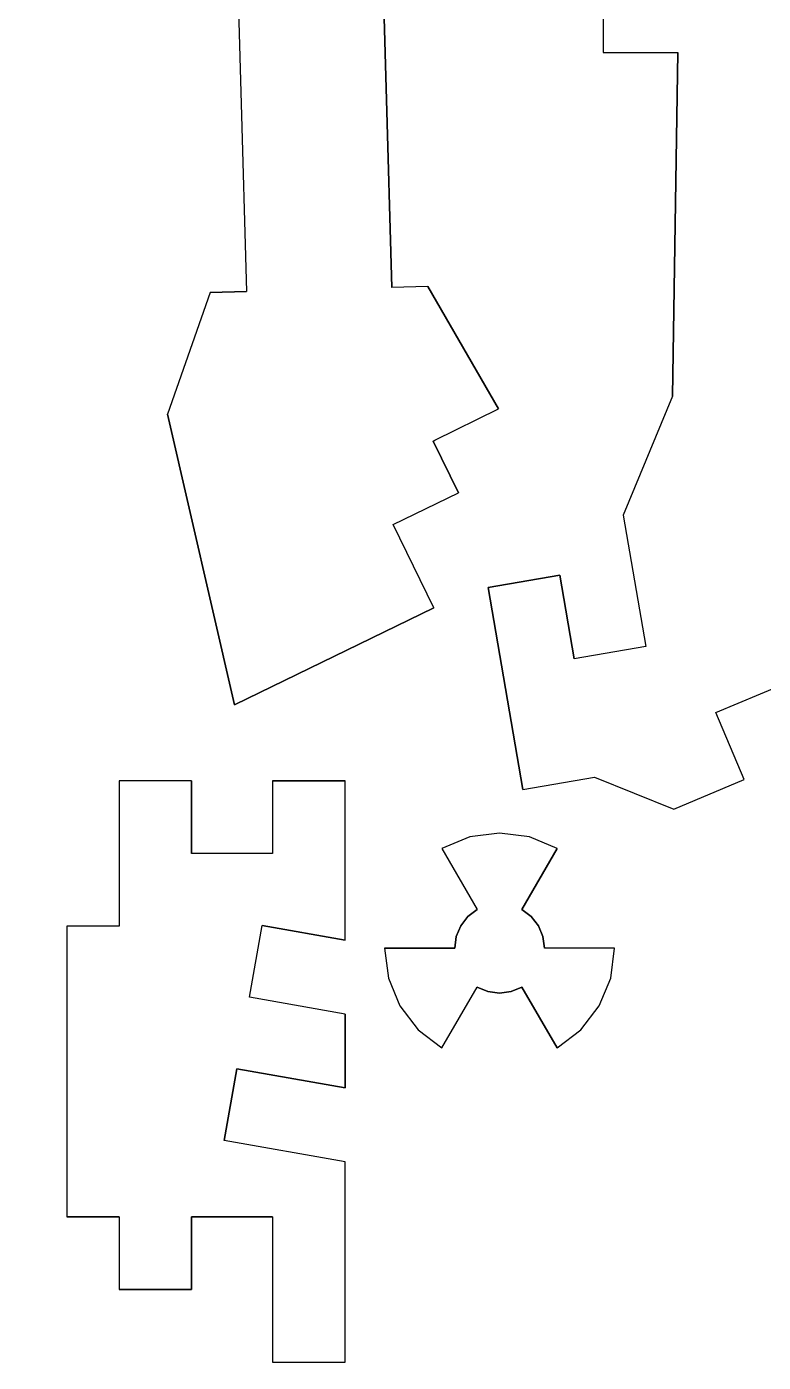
# Model space of a CAD drawing. Extents: x -17.1 to 17.1, y -14.2 to 14.2.
# Drawn here: x 8.19 to 11.24, y 3.69 to 9.2 of the extents above; entities that cross this region are included whole.
import ezdxf

# ---------------------------------------------------------------- set-up
doc = ezdxf.new("R2010")
doc.units = 0
doc.header["$MEASUREMENT"] = 0
doc.layers.add('CAMADA_1', color=7, linetype='CONTINUOUS')

msp = doc.modelspace()

# ---------------------------------------------------------------- linework, layer by layer
at = {"layer": 'CAMADA_1', "color": 250}
for points, knots in [([(8.77729, 7.5989), (8.77729, 7.5989), (8.95287, 8.10143), (8.95287, 8.10143), (8.95287, 8.10143), (8.95287, 8.10143), (9.10283, 8.10566), (9.10283, 8.10566), (9.10283, 8.10566), (9.10283, 8.10566), (9.05662, 9.75201), (9.05662, 9.75201), (9.05662, 9.75201), (9.05662, 9.75201), (8.88633, 9.74721), (8.88633, 9.74721), (8.88633, 9.74721), (8.88633, 9.74721), (8.73019, 12.52562), (8.73019, 12.52562), (8.73019, 12.52562), (8.73019, 12.52562), (8.25938, 13.09352), (8.25938, 13.09352), (8.25938, 13.09352), (8.25938, 13.09352), (7.95775, 13.72171), (7.95775, 13.72171), (7.95775, 13.72171), (7.95775, 13.72171), (8.35946, 13.90974), (8.35946, 13.90974), (8.35946, 13.90974), (8.35946, 13.90974), (9.48669, 12.54685), (9.48669, 12.54685), (9.48669, 12.54685), (9.48669, 12.54685), (9.82666, 12.55638), (9.82666, 12.55638), (9.82666, 12.55638), (9.82666, 12.55638), (9.82666, 11.3248), (9.82666, 11.3248), (9.82666, 11.3248), (9.82666, 11.3248), (10.12666, 11.3248), (10.12666, 11.3248), (10.12666, 11.3248), (10.12666, 11.3248), (10.12666, 11.02479), (10.12666, 11.02479), (10.12666, 11.02479), (10.12666, 11.02479), (9.82666, 11.02479), (9.82666, 11.02479), (9.82666, 11.02479), (9.82666, 11.02479), (9.82666, 9.7736), (9.82666, 9.7736), (9.82666, 9.7736), (9.82666, 9.7736), (9.65637, 9.76883), (9.65637, 9.76883), (9.65637, 9.76883), (9.65637, 9.76883), (9.70259, 8.12249), (9.70259, 8.12249), (9.70259, 8.12249), (9.70259, 8.12249), (9.85252, 8.12669), (9.85252, 8.12669), (9.85252, 8.12669), (9.85252, 8.12669), (10.14346, 7.62077), (10.14346, 7.62077), (10.14346, 7.62077), (10.14346, 7.62077), (9.88025, 7.4913), (9.88025, 7.4913), (9.88025, 7.4913), (9.88025, 7.4913), (9.87418, 7.48834), (9.87418, 7.48834), (9.87418, 7.48834), (9.87418, 7.48834), (9.9785, 7.27515), (9.9785, 7.27515), (9.9785, 7.27515), (9.9785, 7.27515), (9.70887, 7.14364), (9.70887, 7.14364), (9.70887, 7.14364), (9.70887, 7.14364), (9.87644, 6.8), (9.87644, 6.8), (9.87644, 6.8), (9.87644, 6.8), (9.05369, 6.39875), (9.05369, 6.39875), (9.05369, 6.39875), (9.05369, 6.39875), (8.77729, 7.5989), (8.77729, 7.5989)], [0, 0, 0, 0, 0.037037, 0.037037, 0.037037, 0.037037, 0.0740741, 0.0740741, 0.0740741, 0.0740741, 0.1111111, 0.1111111, 0.1111111, 0.1111111, 0.1481481, 0.1481481, 0.1481481, 0.1481481, 0.1851852, 0.1851852, 0.1851852, 0.1851852, 0.2222222, 0.2222222, 0.2222222, 0.2222222, 0.2592593, 0.2592593, 0.2592593, 0.2592593, 0.2962963, 0.2962963, 0.2962963, 0.2962963, 0.3333333, 0.3333333, 0.3333333, 0.3333333, 0.3703704, 0.3703704, 0.3703704, 0.3703704, 0.4074074, 0.4074074, 0.4074074, 0.4074074, 0.4444444, 0.4444444, 0.4444444, 0.4444444, 0.4814815, 0.4814815, 0.4814815, 0.4814815, 0.5185185, 0.5185185, 0.5185185, 0.5185185, 0.5555556, 0.5555556, 0.5555556, 0.5555556, 0.5925926, 0.5925926, 0.5925926, 0.5925926, 0.6296296, 0.6296296, 0.6296296, 0.6296296, 0.6666667, 0.6666667, 0.6666667, 0.6666667, 0.7037037, 0.7037037, 0.7037037, 0.7037037, 0.7407407, 0.7407407, 0.7407407, 0.7407407, 0.7777778, 0.7777778, 0.7777778, 0.7777778, 0.8148148, 0.8148148, 0.8148148, 0.8148148, 0.8518519, 0.8518519, 0.8518519, 0.8518519, 0.8888889, 0.8888889, 0.8888889, 0.8888889, 0.9259259, 0.9259259, 0.9259259, 0.9259259, 1, 1, 1, 1]), ([(11.98358, 12.07325), (11.98358, 12.07325), (11.82797, 9.29481), (11.82797, 9.29481), (11.82797, 9.29481), (11.82797, 9.29481), (11.76172, 7.64903), (11.76172, 7.64903), (11.76172, 7.64903), (11.76172, 7.64903), (12.02267, 7.12589), (12.02267, 7.12589), (12.02267, 7.12589), (12.02267, 7.12589), (12.26746, 6.55736), (12.26746, 6.55736), (12.26746, 6.55736), (12.26746, 6.55736), (11.4348, 6.20698), (11.4348, 6.20698), (11.4348, 6.20698), (11.4348, 6.20698), (11.31849, 6.48349), (11.31849, 6.48349), (11.31849, 6.48349), (11.31849, 6.48349), (11.04198, 6.36721), (11.04198, 6.36721), (11.04198, 6.36721), (11.04198, 6.36721), (11.15826, 6.09067), (11.15826, 6.09067), (11.15826, 6.09067), (11.15826, 6.09067), (10.86753, 5.96846), (10.86753, 5.96846), (10.86753, 5.96846), (10.86753, 5.96846), (10.54044, 6.10023), (10.54044, 6.10023), (10.54044, 6.10023), (10.54044, 6.10023), (10.24474, 6.04936), (10.24474, 6.04936), (10.24474, 6.04936), (10.24474, 6.04936), (10.10126, 6.88336), (10.10126, 6.88336), (10.10126, 6.88336), (10.10126, 6.88336), (10.39689, 6.93423), (10.39689, 6.93423), (10.39689, 6.93423), (10.39689, 6.93423), (10.4563, 6.58928), (10.4563, 6.58928), (10.4563, 6.58928), (10.4563, 6.58928), (10.75193, 6.64015), (10.75193, 6.64015), (10.75193, 6.64015), (10.75193, 6.64015), (10.65869, 7.1822), (10.65869, 7.1822), (10.65869, 7.1822), (10.65869, 7.1822), (10.86206, 7.67411), (10.86206, 7.67411), (10.86206, 7.67411), (10.86206, 7.67411), (10.88408, 9.09147), (10.88408, 9.09147), (10.88408, 9.09147), (10.88408, 9.09147), (10.57624, 9.0915), (10.57624, 9.0915), (10.57624, 9.0915), (10.57624, 9.0915), (10.57624, 9.59566), (10.57624, 9.59566), (10.57624, 9.59566), (10.57624, 9.59566), (10.8876, 9.59566), (10.8876, 9.59566), (10.8876, 9.59566), (10.8876, 9.59566), (10.88725, 11.09842), (10.88725, 11.09842), (10.88725, 11.09842), (10.88725, 11.09842), (10.57684, 11.09817), (10.57684, 11.09817), (10.57684, 11.09817), (10.57684, 11.09817), (10.57674, 11.60226), (10.57674, 11.60226), (10.57674, 11.60226), (10.57674, 11.60226), (10.88718, 11.6025), (10.88718, 11.6025), (10.88718, 11.6025), (10.88718, 11.6025), (10.88711, 12.10383), (10.88711, 12.10383), (10.88711, 12.10383), (10.88711, 12.10383), (10.85783, 12.24706), (10.85783, 12.24706), (10.85783, 12.24706), (10.85783, 12.24706), (11.23343, 13.15674), (11.23343, 13.15674), (11.23343, 13.15674), (11.23343, 13.15674), (10.98635, 13.3454), (10.98635, 13.3454), (10.98635, 13.3454), (10.98635, 13.3454), (10.7509, 12.77464), (10.7509, 12.77464), (10.7509, 12.77464), (10.7509, 12.77464), (10.33505, 13.0986), (10.33505, 13.0986), (10.33505, 13.0986), (10.33505, 13.0986), (10.68649, 13.90974), (10.68649, 13.90974), (10.68649, 13.90974), (10.68649, 13.90974), (11.89246, 13.681), (11.89246, 13.681), (11.89246, 13.681), (11.89246, 13.681), (11.98358, 12.07325), (11.98358, 12.07325)], [0, 0, 0, 0, 0.0285714, 0.0285714, 0.0285714, 0.0285714, 0.0571429, 0.0571429, 0.0571429, 0.0571429, 0.0857143, 0.0857143, 0.0857143, 0.0857143, 0.1142857, 0.1142857, 0.1142857, 0.1142857, 0.1428571, 0.1428571, 0.1428571, 0.1428571, 0.1714286, 0.1714286, 0.1714286, 0.1714286, 0.2, 0.2, 0.2, 0.2, 0.2285714, 0.2285714, 0.2285714, 0.2285714, 0.2571429, 0.2571429, 0.2571429, 0.2571429, 0.2857143, 0.2857143, 0.2857143, 0.2857143, 0.3142857, 0.3142857, 0.3142857, 0.3142857, 0.3428571, 0.3428571, 0.3428571, 0.3428571, 0.3714286, 0.3714286, 0.3714286, 0.3714286, 0.4, 0.4, 0.4, 0.4, 0.4285714, 0.4285714, 0.4285714, 0.4285714, 0.4571429, 0.4571429, 0.4571429, 0.4571429, 0.4857143, 0.4857143, 0.4857143, 0.4857143, 0.5142857, 0.5142857, 0.5142857, 0.5142857, 0.5428571, 0.5428571, 0.5428571, 0.5428571, 0.5714286, 0.5714286, 0.5714286, 0.5714286, 0.6, 0.6, 0.6, 0.6, 0.6285714, 0.6285714, 0.6285714, 0.6285714, 0.6571429, 0.6571429, 0.6571429, 0.6571429, 0.6857143, 0.6857143, 0.6857143, 0.6857143, 0.7142857, 0.7142857, 0.7142857, 0.7142857, 0.7428571, 0.7428571, 0.7428571, 0.7428571, 0.7714286, 0.7714286, 0.7714286, 0.7714286, 0.8, 0.8, 0.8, 0.8, 0.8285714, 0.8285714, 0.8285714, 0.8285714, 0.8571429, 0.8571429, 0.8571429, 0.8571429, 0.8857143, 0.8857143, 0.8857143, 0.8857143, 0.9142857, 0.9142857, 0.9142857, 0.9142857, 0.9428571, 0.9428571, 0.9428571, 0.9428571, 1, 1, 1, 1]), ([(9.51068, 3.68564), (9.51068, 3.68564), (9.21068, 3.68564), (9.21068, 3.68564), (9.21068, 3.68564), (9.21068, 3.68564), (9.21068, 4.28564), (9.21068, 4.28564), (9.21068, 4.28564), (9.21068, 4.28564), (8.87511, 4.28564), (8.87511, 4.28564), (8.87511, 4.28564), (8.87511, 4.28564), (8.87511, 3.98564), (8.87511, 3.98564), (8.87511, 3.98564), (8.87511, 3.98564), (8.57747, 3.98564), (8.57747, 3.98564), (8.57747, 3.98564), (8.57747, 3.98564), (8.57747, 4.28564), (8.57747, 4.28564), (8.57747, 4.28564), (8.57747, 4.28564), (8.36108, 4.28564), (8.36108, 4.28564), (8.36108, 4.28564), (8.36108, 4.28564), (8.36108, 5.48562), (8.36108, 5.48562), (8.36108, 5.48562), (8.36108, 5.48562), (8.57747, 5.48562), (8.57747, 5.48562), (8.57747, 5.48562), (8.57747, 5.48562), (8.57747, 6.08566), (8.57747, 6.08566), (8.57747, 6.08566), (8.57747, 6.08566), (8.87511, 6.08566), (8.87511, 6.08566), (8.87511, 6.08566), (8.87511, 6.08566), (8.87511, 5.78566), (8.87511, 5.78566), (8.87511, 5.78566), (8.87511, 5.78566), (9.21068, 5.78566), (9.21068, 5.78566), (9.21068, 5.78566), (9.21068, 5.78566), (9.21068, 6.08566), (9.21068, 6.08566), (9.21068, 6.08566), (9.21068, 6.08566), (9.51068, 6.08566), (9.51068, 6.08566), (9.51068, 6.08566), (9.51068, 6.08566), (9.51068, 5.42741), (9.51068, 5.42741), (9.51068, 5.42741), (9.51068, 5.42741), (9.1675, 5.48795), (9.1675, 5.48795), (9.1675, 5.48795), (9.1675, 5.48795), (9.11539, 5.19249), (9.11539, 5.19249), (9.11539, 5.19249), (9.11539, 5.19249), (9.51068, 5.12282), (9.51068, 5.12282), (9.51068, 5.12282), (9.51068, 5.12282), (9.51068, 4.81816), (9.51068, 4.81816), (9.51068, 4.81816), (9.51068, 4.81816), (9.06329, 4.89701), (9.06329, 4.89701), (9.06329, 4.89701), (9.06329, 4.89701), (9.01121, 4.60159), (9.01121, 4.60159), (9.01121, 4.60159), (9.01121, 4.60159), (9.51068, 4.5135), (9.51068, 4.5135), (9.51068, 4.5135), (9.51068, 4.5135), (9.51068, 3.68564), (9.51068, 3.68564)], [0, 0, 0, 0, 0.04, 0.04, 0.04, 0.04, 0.08, 0.08, 0.08, 0.08, 0.12, 0.12, 0.12, 0.12, 0.16, 0.16, 0.16, 0.16, 0.2, 0.2, 0.2, 0.2, 0.24, 0.24, 0.24, 0.24, 0.28, 0.28, 0.28, 0.28, 0.32, 0.32, 0.32, 0.32, 0.36, 0.36, 0.36, 0.36, 0.4, 0.4, 0.4, 0.4, 0.44, 0.44, 0.44, 0.44, 0.48, 0.48, 0.48, 0.48, 0.52, 0.52, 0.52, 0.52, 0.56, 0.56, 0.56, 0.56, 0.6, 0.6, 0.6, 0.6, 0.64, 0.64, 0.64, 0.64, 0.68, 0.68, 0.68, 0.68, 0.72, 0.72, 0.72, 0.72, 0.76, 0.76, 0.76, 0.76, 0.8, 0.8, 0.8, 0.8, 0.84, 0.84, 0.84, 0.84, 0.88, 0.88, 0.88, 0.88, 0.92, 0.92, 0.92, 0.92, 1, 1, 1, 1]), ([(9.96297, 5.39474), (9.96297, 5.39474), (9.96929, 5.44268), (9.96929, 5.44268), (9.96929, 5.44268), (9.96929, 5.44268), (9.98777, 5.48738), (9.98777, 5.48738), (9.98777, 5.48738), (9.98777, 5.48738), (10.01723, 5.52576), (10.01723, 5.52576), (10.01723, 5.52576), (10.01723, 5.52576), (10.05558, 5.55522), (10.05558, 5.55522), (10.05558, 5.55522), (10.05558, 5.55522), (9.91048, 5.8065), (9.91048, 5.8065), (9.91048, 5.8065), (9.91048, 5.8065), (10.02517, 5.85402), (10.02517, 5.85402), (10.02517, 5.85402), (10.02517, 5.85402), (10.14825, 5.87022), (10.14825, 5.87022), (10.14825, 5.87022), (10.14825, 5.87022), (10.2713, 5.85402), (10.2713, 5.85402), (10.2713, 5.85402), (10.2713, 5.85402), (10.38595, 5.8065), (10.38595, 5.8065), (10.38595, 5.8065), (10.38595, 5.8065), (10.24086, 5.55519), (10.24086, 5.55519), (10.24086, 5.55519), (10.24086, 5.55519), (10.27924, 5.52576), (10.27924, 5.52576), (10.27924, 5.52576), (10.27924, 5.52576), (10.3087, 5.48738), (10.3087, 5.48738), (10.3087, 5.48738), (10.3087, 5.48738), (10.32718, 5.44268), (10.32718, 5.44268), (10.32718, 5.44268), (10.32718, 5.44268), (10.3335, 5.39474), (10.3335, 5.39474), (10.3335, 5.39474), (10.3335, 5.39474), (10.62369, 5.39474), (10.62369, 5.39474), (10.62369, 5.39474), (10.62369, 5.39474), (10.6075, 5.27169), (10.6075, 5.27169), (10.6075, 5.27169), (10.6075, 5.27169), (10.56002, 5.15701), (10.56002, 5.15701), (10.56002, 5.15701), (10.56002, 5.15701), (10.48445, 5.05855), (10.48445, 5.05855), (10.48445, 5.05855), (10.48445, 5.05855), (10.38595, 4.98302), (10.38595, 4.98302), (10.38595, 4.98302), (10.38595, 4.98302), (10.24086, 5.23433), (10.24086, 5.23433), (10.24086, 5.23433), (10.24086, 5.23433), (10.1962, 5.21578), (10.1962, 5.21578), (10.1962, 5.21578), (10.1962, 5.21578), (10.14825, 5.20946), (10.14825, 5.20946), (10.14825, 5.20946), (10.14825, 5.20946), (10.10028, 5.21581), (10.10028, 5.21581), (10.10028, 5.21581), (10.10028, 5.21581), (10.05561, 5.2343), (10.05561, 5.2343), (10.05561, 5.2343), (10.05561, 5.2343), (9.91048, 4.98298), (9.91048, 4.98298), (9.91048, 4.98298), (9.91048, 4.98298), (9.81202, 5.05855), (9.81202, 5.05855), (9.81202, 5.05855), (9.81202, 5.05855), (9.73646, 5.15701), (9.73646, 5.15701), (9.73646, 5.15701), (9.73646, 5.15701), (9.68897, 5.27169), (9.68897, 5.27169), (9.68897, 5.27169), (9.68897, 5.27169), (9.67278, 5.39474), (9.67278, 5.39474), (9.67278, 5.39474), (9.67278, 5.39474), (9.96297, 5.39474), (9.96297, 5.39474)], [0, 0, 0, 0, 0.0322581, 0.0322581, 0.0322581, 0.0322581, 0.0645161, 0.0645161, 0.0645161, 0.0645161, 0.0967742, 0.0967742, 0.0967742, 0.0967742, 0.1290323, 0.1290323, 0.1290323, 0.1290323, 0.1612903, 0.1612903, 0.1612903, 0.1612903, 0.1935484, 0.1935484, 0.1935484, 0.1935484, 0.2258065, 0.2258065, 0.2258065, 0.2258065, 0.2580645, 0.2580645, 0.2580645, 0.2580645, 0.2903226, 0.2903226, 0.2903226, 0.2903226, 0.3225806, 0.3225806, 0.3225806, 0.3225806, 0.3548387, 0.3548387, 0.3548387, 0.3548387, 0.3870968, 0.3870968, 0.3870968, 0.3870968, 0.4193548, 0.4193548, 0.4193548, 0.4193548, 0.4516129, 0.4516129, 0.4516129, 0.4516129, 0.483871, 0.483871, 0.483871, 0.483871, 0.516129, 0.516129, 0.516129, 0.516129, 0.5483871, 0.5483871, 0.5483871, 0.5483871, 0.5806452, 0.5806452, 0.5806452, 0.5806452, 0.6129032, 0.6129032, 0.6129032, 0.6129032, 0.6451613, 0.6451613, 0.6451613, 0.6451613, 0.6774194, 0.6774194, 0.6774194, 0.6774194, 0.7096774, 0.7096774, 0.7096774, 0.7096774, 0.7419355, 0.7419355, 0.7419355, 0.7419355, 0.7741935, 0.7741935, 0.7741935, 0.7741935, 0.8064516, 0.8064516, 0.8064516, 0.8064516, 0.8387097, 0.8387097, 0.8387097, 0.8387097, 0.8709677, 0.8709677, 0.8709677, 0.8709677, 0.9032258, 0.9032258, 0.9032258, 0.9032258, 0.9354839, 0.9354839, 0.9354839, 0.9354839, 1, 1, 1, 1])]:
    msp.add_open_spline(points, degree=3, knots=knots, dxfattribs=at)
for points in [[(9.65637, 9.76883), (9.65637, 9.76883), (9.70259, 8.12249), (9.70259, 8.12249)], [(9.05662, 9.75201), (9.05662, 9.75201), (9.10283, 8.10566), (9.10283, 8.10566)], [(10.57624, 9.59566), (10.57624, 9.59566), (10.57624, 9.0915), (10.57624, 9.0915)], [(10.57624, 9.0915), (10.57624, 9.0915), (10.88408, 9.09147), (10.88408, 9.09147)], [(10.86206, 7.67411), (10.86206, 7.67411), (10.88408, 9.09147), (10.88408, 9.09147)], [(8.95287, 8.10143), (8.95287, 8.10143), (9.10283, 8.10566), (9.10283, 8.10566)], [(9.85252, 8.12669), (9.85252, 8.12669), (9.70259, 8.12249), (9.70259, 8.12249)], [(9.85252, 8.12669), (9.85252, 8.12669), (10.14346, 7.62077), (10.14346, 7.62077)], [(8.95287, 8.10143), (8.95287, 8.10143), (8.77729, 7.5989), (8.77729, 7.5989)], [(10.86206, 7.67411), (10.86206, 7.67411), (10.65869, 7.1822), (10.65869, 7.1822)], [(9.88025, 7.4913), (9.88025, 7.4913), (10.14346, 7.62077), (10.14346, 7.62077)], [(9.05369, 6.39875), (9.05369, 6.39875), (8.77729, 7.5989), (8.77729, 7.5989)], [(9.87418, 7.48834), (9.87418, 7.48834), (9.88025, 7.4913), (9.88025, 7.4913)], [(9.87418, 7.48834), (9.87418, 7.48834), (9.9785, 7.27515), (9.9785, 7.27515)], [(9.70887, 7.14364), (9.70887, 7.14364), (9.9785, 7.27515), (9.9785, 7.27515)], [(10.65869, 7.1822), (10.65869, 7.1822), (10.75193, 6.64015), (10.75193, 6.64015)], [(9.87644, 6.8), (9.87644, 6.8), (9.70887, 7.14364), (9.70887, 7.14364)], [(10.10126, 6.88336), (10.10126, 6.88336), (10.39689, 6.93423), (10.39689, 6.93423)], [(10.39689, 6.93423), (10.39689, 6.93423), (10.4563, 6.58928), (10.4563, 6.58928)], [(10.24474, 6.04936), (10.24474, 6.04936), (10.10126, 6.88336), (10.10126, 6.88336)], [(9.87644, 6.8), (9.87644, 6.8), (9.05369, 6.39875), (9.05369, 6.39875)], [(10.75193, 6.64015), (10.75193, 6.64015), (10.4563, 6.58928), (10.4563, 6.58928)], [(11.04198, 6.36721), (11.04198, 6.36721), (11.31849, 6.48349), (11.31849, 6.48349)], [(11.15826, 6.09067), (11.15826, 6.09067), (11.04198, 6.36721), (11.04198, 6.36721)], [(8.87511, 6.08566), (8.87511, 6.08566), (8.57747, 6.08566), (8.57747, 6.08566)], [(8.57747, 6.08566), (8.57747, 6.08566), (8.57747, 5.48562), (8.57747, 5.48562)], [(8.87511, 6.08566), (8.87511, 6.08566), (8.87511, 5.78566), (8.87511, 5.78566)], [(9.21068, 6.08566), (9.21068, 6.08566), (9.51068, 6.08566), (9.51068, 6.08566)], [(9.21068, 6.08566), (9.21068, 6.08566), (9.21068, 5.78566), (9.21068, 5.78566)], [(9.51068, 5.42741), (9.51068, 5.42741), (9.51068, 6.08566), (9.51068, 6.08566)], [(10.24474, 6.04936), (10.24474, 6.04936), (10.54044, 6.10023), (10.54044, 6.10023)], [(10.54044, 6.10023), (10.54044, 6.10023), (10.86753, 5.96846), (10.86753, 5.96846)], [(10.86753, 5.96846), (10.86753, 5.96846), (11.15826, 6.09067), (11.15826, 6.09067)], [(10.02517, 5.85402), (10.02517, 5.85402), (9.91048, 5.8065), (9.91048, 5.8065)], [(10.14825, 5.87022), (10.14825, 5.87022), (10.02517, 5.85402), (10.02517, 5.85402)], [(10.2713, 5.85402), (10.2713, 5.85402), (10.14825, 5.87022), (10.14825, 5.87022)], [(10.38595, 5.8065), (10.38595, 5.8065), (10.2713, 5.85402), (10.2713, 5.85402)], [(9.91048, 5.8065), (9.91048, 5.8065), (10.05558, 5.55522), (10.05558, 5.55522)], [(10.38595, 5.8065), (10.38595, 5.8065), (10.24086, 5.55519), (10.24086, 5.55519)], [(9.21068, 5.78566), (9.21068, 5.78566), (8.87511, 5.78566), (8.87511, 5.78566)], [(9.98777, 5.48738), (9.98777, 5.48738), (10.01723, 5.52576), (10.01723, 5.52576)], [(10.01723, 5.52576), (10.01723, 5.52576), (10.05558, 5.55522), (10.05558, 5.55522)], [(10.24086, 5.55519), (10.24086, 5.55519), (10.27924, 5.52576), (10.27924, 5.52576)], [(10.27924, 5.52576), (10.27924, 5.52576), (10.3087, 5.48738), (10.3087, 5.48738)], [(8.36108, 5.48562), (8.36108, 5.48562), (8.36108, 4.28564), (8.36108, 4.28564)], [(8.57747, 5.48562), (8.57747, 5.48562), (8.36108, 5.48562), (8.36108, 5.48562)], [(9.11539, 5.19249), (9.11539, 5.19249), (9.1675, 5.48795), (9.1675, 5.48795)], [(9.51068, 5.42741), (9.51068, 5.42741), (9.1675, 5.48795), (9.1675, 5.48795)], [(9.96929, 5.44268), (9.96929, 5.44268), (9.98777, 5.48738), (9.98777, 5.48738)], [(10.3087, 5.48738), (10.3087, 5.48738), (10.32718, 5.44268), (10.32718, 5.44268)], [(9.96297, 5.39474), (9.96297, 5.39474), (9.96929, 5.44268), (9.96929, 5.44268)], [(10.32718, 5.44268), (10.32718, 5.44268), (10.3335, 5.39474), (10.3335, 5.39474)], [(9.67278, 5.39474), (9.67278, 5.39474), (9.68897, 5.27169), (9.68897, 5.27169)], [(9.67278, 5.39474), (9.67278, 5.39474), (9.96297, 5.39474), (9.96297, 5.39474)], [(10.62369, 5.39474), (10.62369, 5.39474), (10.3335, 5.39474), (10.3335, 5.39474)], [(10.6075, 5.27169), (10.6075, 5.27169), (10.62369, 5.39474), (10.62369, 5.39474)], [(9.68897, 5.27169), (9.68897, 5.27169), (9.73646, 5.15701), (9.73646, 5.15701)], [(10.56002, 5.15701), (10.56002, 5.15701), (10.6075, 5.27169), (10.6075, 5.27169)], [(9.51068, 5.12282), (9.51068, 5.12282), (9.11539, 5.19249), (9.11539, 5.19249)], [(9.91048, 4.98298), (9.91048, 4.98298), (10.05561, 5.2343), (10.05561, 5.2343)], [(10.10028, 5.21581), (10.10028, 5.21581), (10.05561, 5.2343), (10.05561, 5.2343)], [(10.14825, 5.20946), (10.14825, 5.20946), (10.10028, 5.21581), (10.10028, 5.21581)], [(10.1962, 5.21578), (10.1962, 5.21578), (10.14825, 5.20946), (10.14825, 5.20946)], [(10.24086, 5.23433), (10.24086, 5.23433), (10.1962, 5.21578), (10.1962, 5.21578)], [(10.38595, 4.98302), (10.38595, 4.98302), (10.24086, 5.23433), (10.24086, 5.23433)], [(9.73646, 5.15701), (9.73646, 5.15701), (9.81202, 5.05855), (9.81202, 5.05855)], [(10.48445, 5.05855), (10.48445, 5.05855), (10.56002, 5.15701), (10.56002, 5.15701)], [(9.51068, 5.12282), (9.51068, 5.12282), (9.51068, 4.81816), (9.51068, 4.81816)], [(9.81202, 5.05855), (9.81202, 5.05855), (9.91048, 4.98298), (9.91048, 4.98298)], [(10.38595, 4.98302), (10.38595, 4.98302), (10.48445, 5.05855), (10.48445, 5.05855)], [(9.06329, 4.89701), (9.06329, 4.89701), (9.01121, 4.60159), (9.01121, 4.60159)], [(9.51068, 4.81816), (9.51068, 4.81816), (9.06329, 4.89701), (9.06329, 4.89701)], [(9.51068, 4.5135), (9.51068, 4.5135), (9.01121, 4.60159), (9.01121, 4.60159)], [(9.51068, 3.68564), (9.51068, 3.68564), (9.51068, 4.5135), (9.51068, 4.5135)], [(8.57747, 4.28564), (8.57747, 4.28564), (8.36108, 4.28564), (8.36108, 4.28564)], [(8.57747, 4.28564), (8.57747, 4.28564), (8.57747, 3.98564), (8.57747, 3.98564)], [(8.87511, 4.28564), (8.87511, 4.28564), (8.87511, 3.98564), (8.87511, 3.98564)], [(9.21068, 4.28564), (9.21068, 4.28564), (8.87511, 4.28564), (8.87511, 4.28564)], [(9.21068, 4.28564), (9.21068, 4.28564), (9.21068, 3.68564), (9.21068, 3.68564)], [(8.87511, 3.98564), (8.87511, 3.98564), (8.57747, 3.98564), (8.57747, 3.98564)], [(9.21068, 3.68564), (9.21068, 3.68564), (9.51068, 3.68564), (9.51068, 3.68564)]]:
    msp.add_open_spline(points, degree=3, dxfattribs=at)

doc.saveas('drawing.dxf')
